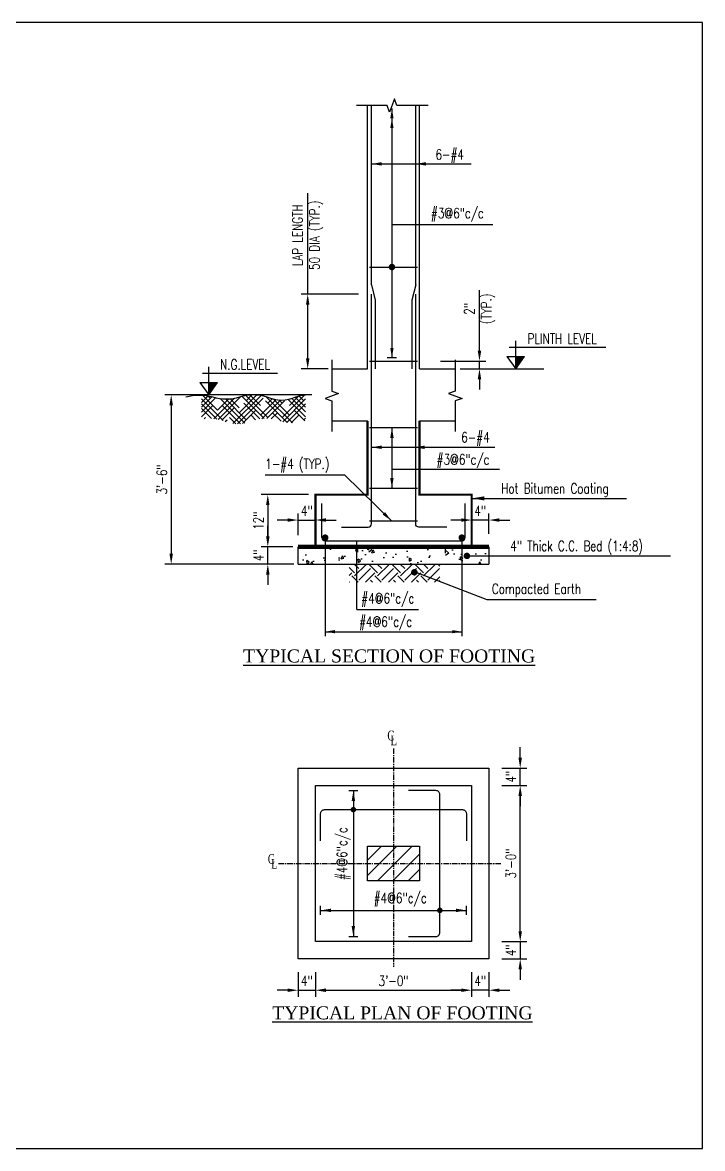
# Model space of a CAD drawing. Header units: inches. Extents: x 295786 to 300745, y 68261 to 70432.
# Drawn here: x 297786.9 to 297943.7, y 69253.3 to 69512.8 of the extents above; entities that cross this region are included whole.
import ezdxf
from ezdxf.enums import TextEntityAlignment as Align

# ---------------------------------------------------------------- set-up
doc = ezdxf.new("R2010")
doc.units = ezdxf.units.IN
doc.header["$MEASUREMENT"] = 0
doc.linetypes.add('CENTER', pattern=[2, 1.25, -0.25, 0.25, -0.25])
for name, color, linetype in [('A-TYP-DIM', 1, 'Continuous'), ('A-TYP-H-TEXT', 2, 'Continuous'), ('A-TYP-ST-LEVEL', 1, 'Continuous'), ('Brick Masonry Wall', 8, 'Continuous'), ('COL', 6, 'Continuous'), ('GRID', 8, 'Continuous'), ('GRID-FINAL', 8, 'CENTER'), ('S-BB', 6, 'Continuous'), ('S-BEAM-ELEVATION', 4, 'Continuous'), ('S-BEAM-TL', 2, 'Continuous'), ('S-BEAM-TL1', 6, 'Continuous'), ('S-CCBED', 2, 'Continuous'), ('S-FT', 4, 'Continuous'), ('S-HT-CCBED', 2, 'Continuous'), ('S-HT-COMPACTED EARTH', 1, 'Continuous'), ('S-NGL', 4, 'Continuous'), ('S-POLETHENESHEET', 1, 'Continuous'), ('S-STONE', 1, 'Continuous'), ('S-TL', 2, 'Continuous'), ('S-TX-CL', 3, 'Continuous')]:
    doc.layers.add(name, color=color, linetype=linetype)
doc.styles.add('BLOWUPDETAILS-TEXT', font='times.ttf', dxfattribs={"width": 0.9})
doc.styles.add('HADINGS', font='times.ttf')
doc.styles.add('rizwan', font='romans.shx', dxfattribs={"width": 0.75})
doc.dimstyles.new('STYLE-64', dxfattribs={"dimscale": 64, "dimtxt": 0.09375, "dimasz": 0.09375, "dimexe": 0.0625, "dimexo": 0.0625, "dimgap": 0.03125, "dimtad": 1, "dimzin": 3, "dimdsep": 46, "dimlunit": 4, "dimtxsty": 'rizwan', "dimcen": 0.125, "dimdle": 4, "dimclrd": 1, "dimclre": 1, "dimclrt": 2, "dimadec": 0, "dimazin": 0, "dimtfac": 0.5, "dimtix": 1, "dimtmove": 2, "dimatfit": 3, "dimfxl": 0, "dimfrac": 1, "dimtolj": 1, "dimtzin": 3, "dimarcsym": 0})

# ---------------------------------------------------------------- blocks, each defined once
blk = doc.blocks.new('*D34')
at = {"layer": 'A-TYP-DIM', "color": 1, "lineweight": -2, "ltscale": 1.5, "transparency": 16777216}
for p, q in [((297897.43, 69336.99), (297903.13, 69336.99)), ((297901.63, 69303.39), (297901.63, 69334.59)), ((297897.43, 69300.99), (297903.13, 69300.99))]:
    blk.add_line(p, q, dxfattribs=at)
at = {"layer": 'A-TYP-DIM', "color": 1, "ltscale": 1.5, "transparency": 16777216}
for points in [[(297901.23, 69334.59), (297902.03, 69334.59), (297901.63, 69336.99)], [(297901.23, 69303.39), (297902.03, 69303.39), (297901.63, 69300.99)]]:
    blk.add_solid(points, dxfattribs=at)
at = {"layer": 'Defpoints', "color": 0, "ltscale": 1.5, "transparency": 16777216}
for p in [(297894.43, 69336.99), (297901.63, 69336.99), (297894.43, 69300.99)]:
    blk.add_point(p, dxfattribs=at)
at = {"layer": 'A-TYP-DIM', "color": 2, "ltscale": 1.5, "transparency": 16777216, "insert": (297899.48, 69318.99), "char_height": 2.344, "attachment_point": 5, "rotation": 90, "style": 'rizwan'}
blk.add_mtext('\\A1;3\'-0"', dxfattribs=at)
blk = doc.blocks.new('*D35')
at = {"layer": 'A-TYP-DIM', "color": 1, "lineweight": -2, "ltscale": 1.5, "transparency": 16777216}
for p, q in [((297850.43, 69293.99), (297850.43, 69288.29)), ((297854.43, 69293.99), (297854.43, 69288.29)), ((297848.03, 69289.79), (297845.63, 69289.79)), ((297850.43, 69289.79), (297854.43, 69289.79)), ((297856.83, 69289.79), (297859.23, 69289.79))]:
    blk.add_line(p, q, dxfattribs=at)
at = {"layer": 'A-TYP-DIM', "color": 1, "ltscale": 1.5, "transparency": 16777216}
for points in [[(297848.03, 69290.19), (297848.03, 69289.39), (297850.43, 69289.79)], [(297856.83, 69290.19), (297856.83, 69289.39), (297854.43, 69289.79)]]:
    blk.add_solid(points, dxfattribs=at)
at = {"layer": 'Defpoints', "color": 0, "ltscale": 1.5, "transparency": 16777216}
for p in [(297850.43, 69296.99), (297854.43, 69296.99), (297854.43, 69289.79)]:
    blk.add_point(p, dxfattribs=at)
at = {"layer": 'A-TYP-DIM', "color": 2, "ltscale": 1.5, "transparency": 16777216, "insert": (297852.43, 69291.94), "char_height": 2.344, "attachment_point": 5, "style": 'rizwan'}
blk.add_mtext('\\A1;4"', dxfattribs=at)
blk = doc.blocks.new('*D36')
at = {"layer": 'A-TYP-DIM', "color": 1, "lineweight": -2, "ltscale": 1.5, "transparency": 16777216}
for p, q in [((297854.43, 69293.99), (297854.43, 69288.29)), ((297890.43, 69293.99), (297890.43, 69288.29)), ((297856.83, 69289.79), (297888.03, 69289.79))]:
    blk.add_line(p, q, dxfattribs=at)
at = {"layer": 'A-TYP-DIM', "color": 1, "ltscale": 1.5, "transparency": 16777216}
for points in [[(297856.83, 69290.19), (297856.83, 69289.39), (297854.43, 69289.79)], [(297888.03, 69290.19), (297888.03, 69289.39), (297890.43, 69289.79)]]:
    blk.add_solid(points, dxfattribs=at)
at = {"layer": 'Defpoints', "color": 0, "ltscale": 1.5, "transparency": 16777216}
for p in [(297854.43, 69296.99), (297890.43, 69296.99), (297890.43, 69289.79)]:
    blk.add_point(p, dxfattribs=at)
at = {"layer": 'A-TYP-DIM', "color": 2, "ltscale": 1.5, "transparency": 16777216, "insert": (297872.43, 69291.94), "char_height": 2.344, "attachment_point": 5, "style": 'rizwan'}
blk.add_mtext('\\A1;3\'-0"', dxfattribs=at)
blk = doc.blocks.new('*D37')
at = {"layer": 'A-TYP-DIM', "color": 1, "lineweight": -2, "ltscale": 1.5, "transparency": 16777216}
for p, q in [((297890.43, 69293.99), (297890.43, 69288.29)), ((297894.43, 69293.99), (297894.43, 69288.29)), ((297888.03, 69289.79), (297885.63, 69289.79)), ((297894.43, 69289.79), (297890.43, 69289.79)), ((297896.83, 69289.79), (297899.23, 69289.79))]:
    blk.add_line(p, q, dxfattribs=at)
at = {"layer": 'A-TYP-DIM', "color": 1, "ltscale": 1.5, "transparency": 16777216}
for points in [[(297888.03, 69290.19), (297888.03, 69289.39), (297890.43, 69289.79)], [(297896.83, 69290.19), (297896.83, 69289.39), (297894.43, 69289.79)]]:
    blk.add_solid(points, dxfattribs=at)
at = {"layer": 'Defpoints', "color": 0, "ltscale": 1.5, "transparency": 16777216}
for p in [(297890.43, 69296.99), (297894.43, 69296.99), (297890.43, 69289.79)]:
    blk.add_point(p, dxfattribs=at)
at = {"layer": 'A-TYP-DIM', "color": 2, "ltscale": 1.5, "transparency": 16777216, "insert": (297892.43, 69291.94), "char_height": 2.344, "attachment_point": 5, "style": 'rizwan'}
blk.add_mtext('\\A1;4"', dxfattribs=at)
blk = doc.blocks.new('*D38')
at = {"layer": 'A-TYP-DIM', "color": 1, "lineweight": -2, "ltscale": 1.5, "transparency": 16777216}
for p, q in [((297901.63, 69343.39), (297901.63, 69345.79)), ((297897.43, 69340.99), (297903.13, 69340.99)), ((297901.63, 69336.99), (297901.63, 69340.99)), ((297897.43, 69336.99), (297903.13, 69336.99)), ((297901.63, 69334.59), (297901.63, 69332.19))]:
    blk.add_line(p, q, dxfattribs=at)
at = {"layer": 'A-TYP-DIM', "color": 1, "ltscale": 1.5, "transparency": 16777216}
for points in [[(297901.23, 69343.39), (297902.03, 69343.39), (297901.63, 69340.99)], [(297901.23, 69334.59), (297902.03, 69334.59), (297901.63, 69336.99)]]:
    blk.add_solid(points, dxfattribs=at)
at = {"layer": 'Defpoints', "color": 0, "ltscale": 1.5, "transparency": 16777216}
for p in [(297894.43, 69340.99), (297901.63, 69340.99), (297894.43, 69336.99)]:
    blk.add_point(p, dxfattribs=at)
at = {"layer": 'A-TYP-DIM', "color": 2, "ltscale": 1.5, "transparency": 16777216, "insert": (297899.48, 69338.99), "char_height": 2.344, "attachment_point": 5, "rotation": 90, "style": 'rizwan'}
blk.add_mtext('\\A1;4"', dxfattribs=at)
blk = doc.blocks.new('*D39')
at = {"layer": 'A-TYP-DIM', "color": 1, "lineweight": -2, "ltscale": 1.5, "transparency": 16777216}
for p, q in [((297901.63, 69303.39), (297901.63, 69305.79)), ((297897.43, 69300.99), (297903.13, 69300.99)), ((297901.63, 69300.99), (297901.63, 69296.99)), ((297897.43, 69296.99), (297903.13, 69296.99)), ((297901.63, 69294.59), (297901.63, 69292.19))]:
    blk.add_line(p, q, dxfattribs=at)
at = {"layer": 'A-TYP-DIM', "color": 1, "ltscale": 1.5, "transparency": 16777216}
for points in [[(297901.23, 69303.39), (297902.03, 69303.39), (297901.63, 69300.99)], [(297901.23, 69294.59), (297902.03, 69294.59), (297901.63, 69296.99)]]:
    blk.add_solid(points, dxfattribs=at)
at = {"layer": 'Defpoints', "color": 0, "ltscale": 1.5, "transparency": 16777216}
for p in [(297894.43, 69300.99), (297894.43, 69296.99), (297901.63, 69296.99)]:
    blk.add_point(p, dxfattribs=at)
at = {"layer": 'A-TYP-DIM', "color": 2, "ltscale": 1.5, "transparency": 16777216, "insert": (297899.48, 69298.99), "char_height": 2.344, "attachment_point": 5, "rotation": 90, "style": 'rizwan'}
blk.add_mtext('\\A1;4"', dxfattribs=at)
blk = doc.blocks.new('*D40')
at = {"layer": 'A-TYP-DIM', "color": 1, "lineweight": -2, "ltscale": 1.5, "transparency": 16777216}
for p, q in [((297890.43, 69394.63), (297890.43, 69399.65)), ((297894.43, 69395), (297894.43, 69399.65)), ((297888.03, 69398.15), (297885.63, 69398.15)), ((297894.43, 69398.15), (297890.43, 69398.15)), ((297896.83, 69398.15), (297899.23, 69398.15))]:
    blk.add_line(p, q, dxfattribs=at)
at = {"layer": 'A-TYP-DIM', "color": 1, "ltscale": 1.5, "transparency": 16777216}
for points in [[(297888.03, 69398.55), (297888.03, 69397.75), (297890.43, 69398.15)], [(297896.83, 69398.55), (297896.83, 69397.75), (297894.43, 69398.15)]]:
    blk.add_solid(points, dxfattribs=at)
at = {"layer": 'Defpoints', "color": 0, "ltscale": 1.5, "transparency": 16777216}
for p in [(297890.43, 69398.15), (297890.43, 69391.63), (297894.43, 69392)]:
    blk.add_point(p, dxfattribs=at)
at = {"layer": 'A-TYP-DIM', "color": 2, "ltscale": 1.5, "transparency": 16777216, "insert": (297892.43, 69400.29), "char_height": 2.344, "attachment_point": 5, "style": 'rizwan'}
blk.add_mtext('\\A1;4"', dxfattribs=at)
blk = doc.blocks.new('*D41')
at = {"layer": 'A-TYP-DIM', "color": 1, "lineweight": -2, "ltscale": 1.5, "transparency": 16777216}
for p, q in [((297850.43, 69394.63), (297850.43, 69399.65)), ((297854.43, 69395), (297854.43, 69399.65)), ((297848.03, 69398.15), (297845.63, 69398.15)), ((297850.43, 69398.15), (297854.43, 69398.15)), ((297856.83, 69398.15), (297859.23, 69398.15))]:
    blk.add_line(p, q, dxfattribs=at)
at = {"layer": 'A-TYP-DIM', "color": 1, "ltscale": 1.5, "transparency": 16777216}
for points in [[(297848.03, 69398.55), (297848.03, 69397.75), (297850.43, 69398.15)], [(297856.83, 69398.55), (297856.83, 69397.75), (297854.43, 69398.15)]]:
    blk.add_solid(points, dxfattribs=at)
at = {"layer": 'Defpoints', "color": 0, "ltscale": 1.5, "transparency": 16777216}
for p in [(297854.43, 69398.15), (297850.43, 69391.63), (297854.43, 69392)]:
    blk.add_point(p, dxfattribs=at)
at = {"layer": 'A-TYP-DIM', "color": 2, "ltscale": 1.5, "transparency": 16777216, "insert": (297852.43, 69400.29), "char_height": 2.344, "attachment_point": 5, "style": 'rizwan'}
blk.add_mtext('\\A1;4"', dxfattribs=at)
blk = doc.blocks.new('*D42')
at = {"layer": 'A-TYP-DIM', "color": 1, "lineweight": -2, "ltscale": 1.5, "transparency": 16777216}
for p, q in [((297852.82, 69404), (297841.94, 69404)), ((297843.44, 69401.6), (297843.44, 69394.4)), ((297847.43, 69392), (297841.94, 69392))]:
    blk.add_line(p, q, dxfattribs=at)
at = {"layer": 'A-TYP-DIM', "color": 1, "ltscale": 1.5, "transparency": 16777216}
for points in [[(297843.04, 69401.6), (297843.84, 69401.6), (297843.44, 69404)], [(297843.04, 69394.4), (297843.84, 69394.4), (297843.44, 69392)]]:
    blk.add_solid(points, dxfattribs=at)
at = {"layer": 'Defpoints', "color": 0, "ltscale": 1.5, "transparency": 16777216}
for p in [(297855.82, 69404), (297843.44, 69392), (297850.43, 69392)]:
    blk.add_point(p, dxfattribs=at)
at = {"layer": 'A-TYP-DIM', "color": 2, "ltscale": 1.5, "transparency": 16777216, "insert": (297841.29, 69398), "char_height": 2.344, "attachment_point": 5, "rotation": 90, "style": 'rizwan'}
blk.add_mtext('\\A1;12"', dxfattribs=at)
blk = doc.blocks.new('*D43')
at = {"layer": 'A-TYP-DIM', "color": 1, "lineweight": -2, "ltscale": 1.5, "transparency": 16777216}
for p, q in [((297853.6, 69427), (297819.67, 69427)), ((297821.17, 69424.6), (297821.17, 69390.4)), ((297847.43, 69388), (297819.67, 69388))]:
    blk.add_line(p, q, dxfattribs=at)
at = {"layer": 'A-TYP-DIM', "color": 1, "ltscale": 1.5, "transparency": 16777216}
for points in [[(297820.77, 69424.6), (297821.57, 69424.6), (297821.17, 69427)], [(297820.77, 69390.4), (297821.57, 69390.4), (297821.17, 69388)]]:
    blk.add_solid(points, dxfattribs=at)
at = {"layer": 'Defpoints', "color": 0, "ltscale": 1.5, "transparency": 16777216}
for p in [(297856.6, 69427), (297821.17, 69388), (297850.43, 69388)]:
    blk.add_point(p, dxfattribs=at)
at = {"layer": 'A-TYP-DIM', "color": 2, "ltscale": 1.5, "transparency": 16777216, "insert": (297819.03, 69407.5), "char_height": 2.344, "attachment_point": 5, "rotation": 90, "style": 'rizwan'}
blk.add_mtext('\\A1;3\'-6"', dxfattribs=at)
blk = doc.blocks.new('*D44')
at = {"layer": 'A-TYP-DIM', "color": 1, "lineweight": -2, "ltscale": 1.5, "transparency": 16777216}
for p, q in [((297843.44, 69394.4), (297843.44, 69396.8)), ((297849.25, 69392), (297841.94, 69392)), ((297843.44, 69388), (297843.44, 69392)), ((297849.47, 69388), (297841.94, 69388)), ((297843.44, 69385.6), (297843.44, 69383.2))]:
    blk.add_line(p, q, dxfattribs=at)
at = {"layer": 'A-TYP-DIM', "color": 1, "ltscale": 1.5, "transparency": 16777216}
for points in [[(297843.04, 69394.4), (297843.84, 69394.4), (297843.44, 69392)], [(297843.04, 69385.6), (297843.84, 69385.6), (297843.44, 69388)]]:
    blk.add_solid(points, dxfattribs=at)
at = {"layer": 'Defpoints', "color": 0, "ltscale": 1.5, "transparency": 16777216}
for p in [(297843.44, 69392), (297852.25, 69392), (297852.47, 69388)]:
    blk.add_point(p, dxfattribs=at)
at = {"layer": 'A-TYP-DIM', "color": 2, "ltscale": 1.5, "transparency": 16777216, "insert": (297841.29, 69390), "char_height": 2.344, "attachment_point": 5, "rotation": 90, "style": 'rizwan'}
blk.add_mtext('\\A1;4"', dxfattribs=at)
blk = doc.blocks.new('*D46')
at = {"layer": 'A-TYP-DIM', "color": 1, "lineweight": -2, "ltscale": 1.5, "transparency": 16777216}
for p, q in [((297892.24, 69437.17), (297892.24, 69451.14)), ((297883.24, 69434.77), (297893.74, 69434.77)), ((297892.24, 69433), (297892.24, 69434.77)), ((297887.79, 69433), (297893.74, 69433)), ((297892.24, 69430.6), (297892.24, 69428.2))]:
    blk.add_line(p, q, dxfattribs=at)
at = {"layer": 'A-TYP-DIM', "color": 1, "ltscale": 1.5, "transparency": 16777216}
for points in [[(297891.84, 69437.17), (297892.64, 69437.17), (297892.24, 69434.77)], [(297891.84, 69430.6), (297892.64, 69430.6), (297892.24, 69433)]]:
    blk.add_solid(points, dxfattribs=at)
at = {"layer": 'Defpoints', "color": 0, "ltscale": 1.5, "transparency": 16777216}
for p in [(297880.24, 69434.77), (297892.24, 69434.77), (297884.79, 69433)]:
    blk.add_point(p, dxfattribs=at)
at = {"layer": 'A-TYP-DIM', "color": 2, "ltscale": 1.5, "transparency": 16777216, "insert": (297892.24, 69446.83), "char_height": 2.344, "attachment_point": 5, "rotation": 90, "style": 'rizwan'}
blk.add_mtext('\\A1;2"\\P(TYP.)', dxfattribs=at)
blk = doc.blocks.new('*D47')
at = {"layer": 'A-TYP-DIM', "color": 1, "lineweight": -2, "ltscale": 1.5, "transparency": 16777216}
for p, q in [((297852.64, 69450.2), (297852.64, 69473.52)), ((297864.32, 69450.2), (297851.14, 69450.2)), ((297852.64, 69435.4), (297852.64, 69447.8)), ((297857.38, 69433), (297851.14, 69433))]:
    blk.add_line(p, q, dxfattribs=at)
at = {"layer": 'A-TYP-DIM', "color": 1, "ltscale": 1.5, "transparency": 16777216}
for points in [[(297852.24, 69447.8), (297853.04, 69447.8), (297852.64, 69450.2)], [(297852.24, 69435.4), (297853.04, 69435.4), (297852.64, 69433)]]:
    blk.add_solid(points, dxfattribs=at)
at = {"layer": 'Defpoints', "color": 0, "ltscale": 1.5, "transparency": 16777216}
for p in [(297867.32, 69450.2), (297852.64, 69433), (297860.38, 69433)]:
    blk.add_point(p, dxfattribs=at)
at = {"layer": 'A-TYP-DIM', "color": 2, "ltscale": 1.5, "transparency": 16777216, "insert": (297852.64, 69463.77), "char_height": 2.3438, "attachment_point": 5, "rotation": 90, "style": 'rizwan'}
blk.add_mtext('\\A1;LAP LENGTH\\P50 DIA (TYP.)', dxfattribs=at)

msp = doc.modelspace()

# ---------------------------------------------------------------- hatches: boundary and pattern name
at = {"layer": 'A-TYP-ST-LEVEL', "linetype": 'Continuous', "ltscale": 1.5}
for points in [[(297902.62190153, 69435.81852373), (297900.58825194, 69435.81852373), (297900.58825194, 69433.00497518)], [(297831.86839784, 69429.81852373), (297829.83474825, 69429.81852373), (297829.83474825, 69427.00497518)]]:
    msp.add_hatch(color=1, dxfattribs=at).paths.add_polyline_path(points)
at = {"layer": 'Brick Masonry Wall'}
h = msp.add_hatch(dxfattribs=at)
h.set_pattern_fill('ANSI31', color=256, scale=20)
h.set_pattern_definition([(45, (-347499.9432, 254047.2712), (-1.767766953, 1.767766953), [])])
h.paths.add_polyline_path([(297878.42607032, 69322.99134307), (297878.42607032, 69314.99134307), (297866.42607032, 69314.99134307), (297866.42607032, 69322.99134307)])
at = {"layer": 'S-HT-CCBED'}
h = msp.add_hatch(dxfattribs=at)
h.set_pattern_fill('AR-CONC', color=256, scale=0.999179, angle=45, style=0)
h.set_pattern_definition([(95, (-346898.5654, 253869.224), (5.510989024, 4.624268855), [0.74938388, -8.24322267]), (40, (-346898.5654, 253869.224), (-6.294746325, 4.33411812), [0.5995071, -6.59457814]), (145.4514445, (-346898.106, 253869.6096), (-0.78375726, 8.9583869), [0.6368783, -7.00566128]), (91.1842, (-346899.9784, 253870.637), (8.70977297, 6.3708998), [1.12407582, -12.36483401]), (141.6356355, (-346899.253, 253871.168), (-0.27877149, 13.48602888), [0.95531799, -10.50849783]), (36.184164, (-346899.978, 253870.637), (-0.27877149, 13.48602887), [0.89926066, -9.89186722]), (66, (-346898.9187, 253870.9906), (7.061909634, 1.372696176), [0.74938388, -8.24322267]), (11, (-346898.919, 253870.9906), (-3.40428703, 6.84245869), [0.5995071, -6.59457814]), (116.4514447, (-346898.33, 253871.105), (3.657622564, 8.215154806), [0.63687828, -7.00566128]), (82.5, (-346898.5654, 253869.2242), (-2.26606876, 2.437893814), [0, -6.514643858, 0, -6.69449599, 0, -6.619557601]), (52.5, (-346898.5654, 253869.2242), (-0.927966476, 4.645275295), [0, -3.816861892, 0, -6.364767082, 0, -2.522925727]), (12.5, (-346900.141, 253867.6487), (3.930949766, 3.612237746), [0, -2.497946265, 0, -7.793592346, 0, -10.341497536]), (2.5, (-346900.8475, 253866.942), (3.41309369, 4.82762894), [0, -3.247330144, 0, -5.17574466, 0, -7.343962018])])
h.paths.add_polyline_path([(297894.32607032, 69392.00497518), (297888.0773218, 69392.00497518), (297888.0773218, 69388.00497518), (297894.32607032, 69388.00497518)])
h.paths.add_polyline_path([(297888.0773218, 69392.00497518), (297863.9462848, 69392.00497518), (297863.94628607, 69388.00497518), (297888.0773218, 69388.00497518)])
h.paths.add_polyline_path([(297863.9462848, 69392.00497518), (297856.7754542, 69392.00497518), (297856.7754542, 69388.00497518), (297863.94628607, 69388.00497518)])
h.paths.add_polyline_path([(297856.7754542, 69392.00497518), (297850.52607032, 69392.00497518), (297850.52607032, 69388.00497518), (297856.7754542, 69388.00497518)])
at = {"layer": 'S-STONE'}
h = msp.add_hatch(dxfattribs=at)
h.set_pattern_fill('HOUND', color=8, scale=12.489731, angle=45, style=0)
h.set_pattern_definition([(45, (308933.1341, 92420.8634), (1.655920071, 2.759866786), [12.4897313, -6.24486566]), (135, (308933.1341, 92420.8634), (1.655920071, -2.759866786), [12.4897313, -6.24486566])])
h.paths.add_polyline_path([(297828.13082676, 69426.94413441, -0.0532063051), (297830.7707351, 69426.56064647, 0.1631015389), (297837.00422425, 69426.56064647, -0.1576835913), (297843.2377134, 69426.56064647, 0.2256845218), (297849.93637374, 69426.56064647, -0.054574085), (297852.1111109, 69427.00497518), (297852.1111109, 69421.05703491, -0.1726083668), (297846.06370346, 69421.05703491, 0.1565504009), (297839.83021431, 69421.05703491, -0.2256845218), (297833.13155397, 69421.05703491, 0.1256264131), (297828.13082676, 69421.37173645)])
h = msp.add_hatch(dxfattribs=at)
h.set_pattern_fill('EARTH', color=8, scale=15, angle=45, style=0)
h.set_pattern_definition([(45, (-346628.8063, 253869.2242), (4e-16, 5.303300859), [3.75, -3.75]), (45, (-346629.8006, 253870.2186), (4e-16, 5.303300859), [3.75, -3.75]), (45, (-346630.795, 253871.213), (4e-16, 5.303300859), [3.75, -3.75]), (135, (-346630.795, 253871.876), (-5.303300859, 4e-16), [3.75, -3.75]), (135, (-346629.8006, 253872.8703), (-5.303300859, 4e-16), [3.75, -3.75]), (135, (-346628.8063, 253873.8646), (-5.303300859, 4e-16), [3.75, -3.75])])
h.paths.add_polyline_path([(297883.09720386, 69383.79739441), (297883.09720386, 69388.00497518), (297862.22812076, 69388.00497518), (297862.22812076, 69383.79739441)])

# ---------------------------------------------------------------- linework, layer by layer
msp.add_lwpolyline([(297571.101, 69253.318), (297943.654, 69253.318), (297943.654, 69512.813), (297571.101, 69512.813)], close=True)
at = {"layer": 'A-TYP-ST-LEVEL', "linetype": 'Continuous', "ltscale": 1.5}
for p, q in [((297900.58825194, 69433.00497518), (297902.62190153, 69435.81852373)), ((297829.83474825, 69427.00497518), (297831.86839784, 69429.81852373))]:
    msp.add_line(p, q, dxfattribs=at)
at = {"layer": 'COL', "linetype": 'ByBlock'}
msp.add_lwpolyline([(297878.42607032, 69322.99134307), (297878.42607032, 69314.99134307), (297866.42607032, 69314.99134307), (297866.42607032, 69322.99134307)], close=True, dxfattribs=at)
at = {"layer": 'GRID', "color": 1}
for points in [[(297880.40114542, 69493.67688436), (297873.18199864, 69493.67688436), (297872.61949864, 69495.22234041), (297871.49449864, 69492.13142831), (297870.93199864, 69493.67688436), (297863.88851046, 69493.67688436)], [(297858.17989274, 69435.0657225), (297858.17989274, 69427.84657572), (297859.72534879, 69427.28407572), (297856.63443669, 69426.15907572), (297858.17989274, 69425.59657572), (297858.17989274, 69418.55308753)], [(297886.67224789, 69435.0657225), (297886.67224789, 69427.84657572), (297885.12679184, 69427.28407572), (297888.21770394, 69426.15907572), (297886.67224789, 69425.59657572), (297886.67224789, 69418.55308753)]]:
    msp.add_lwpolyline(points, dxfattribs=at)
at = {"layer": 'GRID-FINAL', "linetype": 'CENTER'}
for p, q in [((297872.42607032, 69345.49297404), (297872.42607032, 69295.14314089)), ((297845.92607032, 69318.99134307), (297897.28766752, 69318.99134307))]:
    msp.add_line(p, q, dxfattribs=at)
at = {"layer": 'S-BB'}
for p, q in [((297867.31819494, 69452.33072234), (297867.31819494, 69493.67688436)), ((297877.5339457, 69452.33072234), (297877.5339457, 69493.67688436)), ((297866.87213263, 69456.45566575), (297877.98000801, 69456.45566575)), ((297867.31819494, 69397.25066234), (297867.31819494, 69450.20259656)), ((297868.21614529, 69448.78816972), (297868.21614529, 69433.00497518)), ((297876.63599535, 69448.78816972), (297876.63599535, 69433.00497518)), ((297866.87213263, 69434.77303197), (297877.98000801, 69434.77303197)), ((297873.14620975, 69435.55782159), (297870.96778753, 69435.55782159)), ((297866.87213263, 69419.4413642), (297877.98000801, 69419.4413642)), ((297866.87213263, 69405.50374294), (297877.98000801, 69405.50374294)), ((297855.92607032, 69394.09245821), (297855.92607032, 69401.98305157)), ((297888.92670568, 69394.09245821), (297888.92670568, 69401.98305157)), ((297866.87213263, 69398.00004622), (297877.98000801, 69398.00004622)), ((297866.87213263, 69398.00004622), (297877.98000801, 69398.00004622)), ((297860.46972138, 69396.50127846), (297866.56881106, 69396.50127846)), ((297856.6754542, 69393.34307433), (297888.1773218, 69393.34307433))]:
    msp.add_line(p, q, dxfattribs=at)
at = {"layer": 'S-BB', "const_width": 0.74938388}
for points in [[(297872.43169058, 69456.45566575, -1), (297871.6823067, 69456.45566575, -1)], [(297857.05014614, 69394.09245821, -1), (297856.30076226, 69394.09245821, -1)], [(297887.80262986, 69394.09245821, 1), (297888.55201374, 69394.09245821, 1)]]:
    msp.add_lwpolyline(points, format="xyb", close=True, dxfattribs=at)
at = {"layer": 'S-BB'}
for points in [[(297867.31819494, 69452.33072234), (297868.21614529, 69448.78816972)], [(297877.5339457, 69452.33072234), (297876.63599535, 69448.78816972)]]:
    msp.add_lwpolyline(points, dxfattribs=at)
msp.add_lwpolyline([(297884.71506112, 69396.50127846), (297878.28332958, 69396.50127846, -0.4142135624), (297877.5339457, 69397.25066234), (297877.5339457, 69450.20259656)], format="xyb", dxfattribs=at)
at = {"layer": 'S-BB', "linetype": 'Continuous'}
for points in [[(297875.90501837, 69302.19297404), (297882.20501837, 69302.19297404, 0.4142135624), (297883.10501837, 69303.09297404), (297883.10501837, 69334.89297404, 0.4142135624), (297882.20501837, 69335.79297404), (297875.90501837, 69335.79297404)], [(297855.62607032, 69324.20840402), (297855.62607032, 69330.50840402, -0.4142135624), (297856.52607032, 69331.40840402), (297888.32607032, 69331.40840402, -0.4142135624), (297889.22607032, 69330.50840402), (297889.22607032, 69324.20840402)]]:
    msp.add_lwpolyline(points, format="xyb", dxfattribs=at)
at = {"layer": 'S-BB'}
for centre, start, end in [((297866.56881106, 69397.25066234), 270, 0), ((297856.6754542, 69394.09245821), 180, 270), ((297888.1773218, 69394.09245821), 270, 0)]:
    msp.add_arc(centre, 0.74938388, start, end, dxfattribs=at)
at = {"layer": 'S-BEAM-ELEVATION'}
for p, q in [((297866.42607032, 69480.40521962), (297866.42607032, 69487.37905795)), ((297866.42607032, 69435.00497518), (297866.42607032, 69476.33403047)), ((297878.42607032, 69435.00497518), (297878.42607032, 69476.33403047)), ((297854.42607032, 69392.00497518), (297854.42607032, 69404.00497518)), ((297854.92607032, 69404.00497518), (297866.42607032, 69404.00497518)), ((297878.42607032, 69404.00497518), (297890.42607032, 69404.00497518)), ((297890.42607032, 69404.00497518), (297890.42607032, 69392.00497518)), ((297850.42607032, 69392.00497518), (297894.42607032, 69392.00497518)), ((297854.92607032, 69392.00497518), (297890.42607032, 69392.00497518))]:
    msp.add_line(p, q, dxfattribs=at)
at = {"layer": 'S-BEAM-ELEVATION', "color": 3}
for p, q in [((297850.42607032, 69388.00497518), (297850.42607032, 69392.00497518)), ((297894.42607032, 69392.00497518), (297894.42607032, 69388.00497518)), ((297850.42607032, 69388.00497518), (297894.42607032, 69388.00497518))]:
    msp.add_line(p, q, dxfattribs=at)
at = {"layer": 'S-BEAM-TL', "color": 1}
for p, q in [((297872.05699864, 69493.01542013), (297872.05699864, 69435.55782159)), ((297867.31819494, 69480.23548096), (297890.20889661, 69480.23548096)), ((297877.5339457, 69480.23548096), (297890.2883753, 69480.23548096)), ((297872.05699864, 69466.26401185), (297895.35688744, 69466.26401185)), ((297872.05699864, 69419.4413642), (297872.05699864, 69405.50374294)), ((297867.31819494, 69414.91674483), (297895.77104088, 69414.91674483)), ((297872.05699864, 69409.84057409), (297896.8376704, 69409.84057409)), ((297856.6754542, 69394.09245821), (297856.6754542, 69371.41981598)), ((297863.9462905, 69377.55301836), (297863.94628409, 69393.34321122)), ((297888.1773218, 69394.09245821), (297888.1773218, 69371.41981598)), ((297889.35139944, 69389.89027123), (297936.29639593, 69389.89027123)), ((297863.94628945, 69377.553359), (297878.16188771, 69377.553359)), ((297864.00165843, 69377.553359), (297878.16188771, 69377.553359)), ((297856.6754542, 69372.41981598), (297888.1773218, 69372.41981598))]:
    msp.add_line(p, q, dxfattribs=at)
at = {"layer": 'S-BEAM-TL'}
for p, q in [((297863.16869675, 69335.79297404), (297863.16869675, 69302.19297404)), ((297855.62607032, 69308.19297404), (297889.22607032, 69308.19297404))]:
    msp.add_line(p, q, dxfattribs=at)
at = {"layer": 'S-BEAM-TL', "color": 1}
for points in [[(297872.05699864, 69493.01542013, 0, 0.75272934, 0), (297872.05699864, 69490.7572321, 0.75272934, 0.75272934, 0)], [(297872.05699864, 69490.7572321, 0, 0.75272934, 0), (297872.05699864, 69488.49904407, 0.75272934, 0.75272934, 0)], [(297867.31819494, 69480.23548096, 0, 0.79036581, 0), (297869.68929237, 69480.23548096, 0.79036581, 0.79036581, 0)], [(297877.5339457, 69480.23548096, 0, 0.79036581, 0), (297879.90504313, 69480.23548096, 0.79036581, 0.79036581, 0)], [(297872.05699864, 69435.55782159, 0, 0.75272934, 0), (297872.05699864, 69437.81600962, 0.75272934, 0.75272934, 0)], [(297872.05699864, 69419.4413642, 0, 0.79036581, 0), (297872.05699864, 69417.07026677, 0.79036581, 0.79036581, 0)], [(297867.31819494, 69414.91674483, 0, 0.79036581, 0), (297869.68929237, 69414.91674483, 0.79036581, 0.79036581, 0)], [(297877.24846582, 69414.91674483, 0, 0.79036581, 0), (297879.61956325, 69414.91674483, 0.79036581, 0.79036581, 0)], [(297872.05699864, 69405.50374294, 0, 0.79036581, 0), (297872.05699864, 69407.87484037, 0.79036581, 0.79036581, 0)], [(297863.94628409, 69393.34307433, 0, 0.79036581, 0), (297863.94628409, 69390.9719769, 0.79036581, 0.79036581, 0)], [(297856.6754542, 69372.41981598, 0, 0.74096795, 0), (297858.89835804, 69372.41981598, 0.74096795, 0.74096795, 0)], [(297888.1773218, 69372.41981598, 0, 0.74096795, 0), (297885.95441796, 69372.41981598, 0.74096795, 0.74096795, 0)]]:
    msp.add_lwpolyline(points, format="xyseb", dxfattribs=at)
at = {"layer": 'S-BEAM-TL'}
for points in [[(297863.16869675, 69335.79297404, 0, 0.79101562, 0), (297863.16869675, 69333.41992716, 0.79101562, 0.79101562, 0)], [(297855.62607032, 69308.19297404, 0, 0.79101562, 0), (297857.99911719, 69308.19297404, 0.79101562, 0.79101562, 0)], [(297889.22607032, 69308.19297404, 0, 0.79101562, 0), (297886.85302344, 69308.19297404, 0.79101562, 0.79101562, 0)], [(297863.16869675, 69302.19297404, 0, 0.79101562, 0), (297863.16869675, 69304.56602091, 0.79101562, 0.79101562, 0)]]:
    msp.add_lwpolyline(points, format="xyseb", dxfattribs=at)
at = {"layer": 'S-BEAM-TL1'}
for p, q in [((297862.11400925, 69335.79297404), (297864.22338425, 69335.79297404)), ((297855.62607032, 69307.13828654), (297855.62607032, 69309.24766154)), ((297889.22607032, 69307.13828654), (297889.22607032, 69309.24766154)), ((297862.11400925, 69302.19297404), (297864.22338425, 69302.19297404))]:
    msp.add_line(p, q, dxfattribs=at)
at = {"layer": 'S-BEAM-TL1', "const_width": 0.6328125}
for points in [[(297863.16869675, 69331.09199777, -1), (297863.16869675, 69331.72481027, -1)], [(297882.78861212, 69308.19297404, 1), (297883.42142462, 69308.19297404, 1)]]:
    msp.add_lwpolyline(points, format="xyb", close=True, dxfattribs=at)
at = {"layer": 'S-CCBED', "color": 3}
for p, q in [((297866.42607032, 69433.00497518), (297866.42607032, 69493.67688436)), ((297878.42607032, 69433.00497518), (297878.42607032, 69493.67688436)), ((297858.18373639, 69433.00497518), (297866.42607032, 69433.00497518)), ((297878.42607032, 69433.00497518), (297886.66840424, 69433.00497518)), ((297858.18373639, 69421.00497518), (297866.42607032, 69421.00497518)), ((297866.42607032, 69404.00497518), (297866.42607032, 69421.00497518)), ((297878.42607032, 69421.00497518), (297886.66840424, 69421.00497518)), ((297878.42607032, 69404.00497518), (297878.42607032, 69421.00497518))]:
    msp.add_line(p, q, dxfattribs=at)
at = {"layer": 'S-CCBED'}
msp.add_lwpolyline([(297894.42607032, 69296.99297404), (297850.42607032, 69296.99297404), (297850.42607032, 69340.99297404), (297894.42607032, 69340.99297404)], close=True, dxfattribs=at)
at = {"layer": 'S-FT', "linetype": 'ByBlock'}
msp.add_lwpolyline([(297890.42607032, 69300.99297404), (297854.42607032, 69300.99297404), (297854.42607032, 69336.99297404), (297890.42607032, 69336.99297404)], close=True, dxfattribs=at)
at = {"layer": 'S-HT-COMPACTED EARTH', "const_width": 0.74938388}
for points in [[(297888.9767075, 69389.89027123, 1), (297889.72609138, 69389.89027123, 1)], [(297876.85286096, 69386.11038287, 1), (297877.60224484, 69386.11038287, 1)]]:
    msp.add_lwpolyline(points, format="xyb", close=True, dxfattribs=at)
at = {"layer": 'S-NGL', "color": 1}
for p, q in [((297900.58825194, 69433.00497518), (297900.58825194, 69439.48591108)), ((297898.55460234, 69435.81852373), (297900.58825194, 69433.00497518)), ((297898.55460234, 69435.81852373), (297902.62190153, 69435.81852373)), ((297899.10625183, 69438.00391097), (297921.40083558, 69438.00391097)), ((297829.83474825, 69427.00497518), (297829.83474825, 69433.48591108)), ((297828.35274815, 69432.00391097), (297845.71195421, 69432.00391097)), ((297893.69724412, 69433.00497518), (297907.10612048, 69433.00497518)), ((297827.80109866, 69429.81852373), (297829.83474825, 69427.00497518)), ((297827.80109866, 69429.81852373), (297831.86839784, 69429.81852373))]:
    msp.add_line(p, q, dxfattribs=at)
msp.add_lwpolyline([(297824.53724594, 69426.56064647, 0.1699279666), (297824.53724594, 69426.56064647, -0.1259441046), (297830.7707351, 69426.56064647, 0.1631015389), (297837.00422425, 69426.56064647, -0.1576835913), (297843.2377134, 69426.56064647, 0.2256845218), (297849.93637374, 69426.56064647, -0.054574085), (297852.1111109, 69427.00497518)], format="xyb", dxfattribs=at)
at = {"layer": 'S-POLETHENESHEET', "color": 1}
for points, const_width in [([(297854.42607032, 69392.00497518), (297854.42607032, 69392.00497518), (297854.42607032, 69404.00497518), (297866.42607032, 69404.00497518), (297866.42607032, 69421.00497518)], 0.5), ([(297890.92607032, 69392.00497518), (297890.42607032, 69392.00497518), (297890.42607032, 69404.00497518), (297878.42607032, 69404.00497518), (297878.42607032, 69421.00497518)], 0.5), ([(297850.42607032, 69392.00497518), (297894.42607032, 69392.00497518)], 0.99917851)]:
    msp.add_lwpolyline(points, dxfattribs=dict(at, const_width=const_width))
at = {"layer": 'S-TL', "color": 1}
for p, q in [((297877.60224484, 69386.11038287), (297893.94369862, 69379.8273189)), ((297893.94369862, 69379.8273189), (297919.17555905, 69379.8273189))]:
    msp.add_line(p, q, dxfattribs=at)

# ---------------------------------------------------------------- texts
at = {"layer": 'A-TYP-DIM', "color": 2, "ltscale": 1.5, "style": 'rizwan', "width": 0.75}
for s, p in [('6-#4', (297882.09553426, 69481.23507021)), ('#3@6"c/c', (297881.05063109, 69467.72025294)), ('6-#4', (297888.04357966, 69416.0520178)), ('1-#4 (TYP.)', (297842.87100979, 69409.92708187)), ('#3@6"c/c', (297882.35872721, 69410.95448681)), ('#4@6"c/c', (297865.00083694, 69378.93437218)), ('#4@6"c/c', (297864.49572143, 69373.56045622)), ('#4@6"c/c', (297867.86236446, 69309.87401231))]:
    msp.add_text(s, height=2.34375, dxfattribs=at).set_placement(p)
msp.add_text('Hot Bitumen Coating', height=2.34375, dxfattribs=at).set_placement((297909.64313905, 69405.10842553), align=Align.MIDDLE)
for s, p in [('4" Thick C.C. Bed (1:4:8)', (297899.34015357, 69392.17980982)), ('Compacted Earth', (297895.0970892, 69382.31349386))]:
    msp.add_text(s, height=2.34375, dxfattribs=at).set_placement(p, align=Align.MIDDLE_LEFT)
msp.add_text('#4@6"c/c', height=2.34375, rotation=90, dxfattribs=at).set_placement((297861.71602493, 69315.1576864))
at = {"layer": 'A-TYP-DIM', "color": 2, "ltscale": 1.5, "char_height": 2.34375, "attachment_point": 5, "style": 'rizwan'}
for s, insert in [('PLINTH LEVEL ', (297911.31019683, 69439.96672118)), ('N.G.LEVEL ', (297838.20114503, 69434.02002986))]:
    msp.add_mtext(s, dxfattribs=dict(at, insert=insert))
at = {"layer": 'A-TYP-H-TEXT', "color": 3, "style": 'HADINGS'}
for s, p in [('%%UTYPICAL SECTION OF FOOTING', (297871.42196285, 69366.82625657)), ('%%UTYPICAL PLAN OF FOOTING', (297874.47607032, 69284.57823291))]:
    msp.add_text(s, height=3, dxfattribs=at).set_placement(p, align=Align.MIDDLE_CENTER)
at = {"layer": 'S-TX-CL', "style": 'BLOWUPDETAILS-TEXT', "width": 0.7}
for s, p in [('C', (297871.00622571, 69347.36797404)), ('L', (297871.75622571, 69346.24297404)), ('C', (297843.45645181, 69318.91119874)), ('L', (297844.20645181, 69317.78619874))]:
    msp.add_text(s, height=2.25, dxfattribs=at).set_placement(p)

# ---------------------------------------------------------------- dimensions: what is measured, and where the dimension line sits
at = {"layer": 'A-TYP-DIM', "ltscale": 1.5}
for base, p1, p2, angle, text, picture, middle in [((297852.64404565, 69433.00497518), (297867.31819494, 69450.20259656), (297860.3765923, 69433.00497518), 270, 'LAP LENGTH\\X50 DIA (TYP.)', '*D47', (297852.64404565, 69463.77247365)), ((297892.24023575, 69434.77303197), (297884.79300169, 69433.00497518), (297880.23933851, 69434.77303197), 90, '2"\\X(TYP.)', '*D46', (297892.24023575, 69446.82941091))]:
    dim = msp.add_linear_dim(base=base, p1=p1, p2=p2, angle=angle, text=text, dimstyle='STYLE-64', override={"dimscale": 24, "dimtxt": 0.097656, "dimasz": 0.1, "dimexo": 0.125, "dimdec": 0, "dimtmove": 0, "dimatfit": 2}, dxfattribs=at)
    dim.commit()
    dim.dimension.update_dxf_attribs({"geometry": picture, "text_midpoint": middle, "dimtype": 160})
for base, p1, p2, text, picture, middle in [((297821.17445298, 69388.00497518), (297856.596295, 69427.00497518), (297850.42607032, 69388.00497518), '3\'-6"', '*D43', (297819.02936369, 69407.50497518)), ((297843.4355175, 69392.00497518), (297855.81546889, 69404.00497518), (297850.42607032, 69392.00497518), '12"', '*D42', (297841.29042821, 69398.00497518)), ((297843.4355175, 69392.00497518), (297852.47049986, 69388.00497518), (297852.25212983, 69392.00497518), '4"', '*D44', (297841.29042821, 69390.00497518))]:
    dim = msp.add_linear_dim(base=base, p1=p1, p2=p2, angle=90, text=text, dimstyle='STYLE-64', override={"dimscale": 24, "dimtxt": 0.097656, "dimasz": 0.1, "dimexo": 0.125, "dimdec": 0, "dimtmove": 0, "dimatfit": 2}, dxfattribs=at)
    dim.commit()
    dim.dimension.update_dxf_attribs({"geometry": picture, "text_midpoint": middle})
for base, p1, p2, picture, middle in [((297854.42607032, 69398.14799591), (297850.42607032, 69391.62880542), (297854.42607032, 69392.00497518), '*D41', (297852.42607032, 69398.14799591)), ((297890.42607032, 69398.14799591), (297894.42607032, 69392.00497518), (297890.42607032, 69391.62880542), '*D40', (297892.42607032, 69398.14799591))]:
    dim = msp.add_linear_dim(base=base, p1=p1, p2=p2, text='4"', dimstyle='STYLE-64', override={"dimscale": 24, "dimtxt": 0.097656, "dimasz": 0.1, "dimexo": 0.125, "dimdec": 0, "dimtmove": 0, "dimatfit": 2}, dxfattribs=at)
    dim.commit()
    dim.dimension.update_dxf_attribs({"geometry": picture, "text_midpoint": middle, "dimtype": 160})
for base, p1, p2, angle, picture, middle in [((297901.62607032, 69340.99297404), (297894.42607032, 69336.99297404), (297894.42607032, 69340.99297404), 90, '*D38', (297901.62607032, 69338.99297404)), ((297901.62607032, 69296.99297404), (297894.42607032, 69300.99297404), (297894.42607032, 69296.99297404), 270, '*D39', (297901.62607032, 69298.99297404))]:
    dim = msp.add_linear_dim(base=base, p1=p1, p2=p2, angle=angle, dimstyle='STYLE-64', override={"dimscale": 24, "dimtxt": 0.097656, "dimasz": 0.1, "dimexo": 0.125, "dimdec": 0, "dimtmove": 0, "dimatfit": 2}, dxfattribs=at)
    dim.commit()
    dim.dimension.update_dxf_attribs({"geometry": picture, "text_midpoint": middle, "dimtype": 160})
for base, p1, p2, angle, picture, middle in [((297901.62607032, 69336.99297404), (297894.42607032, 69300.99297404), (297894.42607032, 69336.99297404), 270, '*D34', (297899.48098103, 69318.99297404)), ((297890.42607032, 69289.79297404), (297854.42607032, 69296.99297404), (297890.42607032, 69296.99297404), 180, '*D36', (297872.42607032, 69291.93806332))]:
    dim = msp.add_linear_dim(base=base, p1=p1, p2=p2, angle=angle, dimstyle='STYLE-64', override={"dimscale": 24, "dimtxt": 0.097656, "dimasz": 0.1, "dimexo": 0.125, "dimdec": 0, "dimtmove": 0, "dimatfit": 2}, dxfattribs=at)
    dim.commit()
    dim.dimension.update_dxf_attribs({"geometry": picture, "text_midpoint": middle})
for base, p1, p2, picture, middle in [((297854.42607032, 69289.79297404), (297850.42607032, 69296.99297404), (297854.42607032, 69296.99297404), '*D35', (297852.42607032, 69289.79297404)), ((297890.42607032, 69289.79297404), (297894.42607032, 69296.99297404), (297890.42607032, 69296.99297404), '*D37', (297892.42607032, 69289.79297404))]:
    dim = msp.add_linear_dim(base=base, p1=p1, p2=p2, dimstyle='STYLE-64', override={"dimscale": 24, "dimtxt": 0.097656, "dimasz": 0.1, "dimexo": 0.125, "dimdec": 0, "dimtmove": 0, "dimatfit": 2}, dxfattribs=at)
    dim.commit()
    dim.dimension.update_dxf_attribs({"geometry": picture, "text_midpoint": middle, "dimtype": 160})

# ---------------------------------------------------------------- leaders
for points, override in [([(297871.9215521, 69398.00004622), (297861.18751028, 69408.48843268), (297842.80957962, 69408.48843268)], {"dimscale": 24, "dimtxt": 0.097656, "dimasz": 0.1, "dimexo": 0.125, "dimdec": 0, "dimtmove": 0, "dimatfit": 2}), ([(297890.48780614, 69403.14446666), (297926.10772891, 69403.14446666)], {"dimscale": 32, "dimtxt": 0.097656, "dimasz": 0.090909, "dimexo": 0.125, "dimdec": 0, "dimlunit": 2, "dimpost": '"', "dimtmove": 1, "dimatfit": 2})]:
    msp.add_leader(points, dimstyle='STYLE-64', override=override, dxfattribs=at)

doc.saveas('drawing.dxf')
